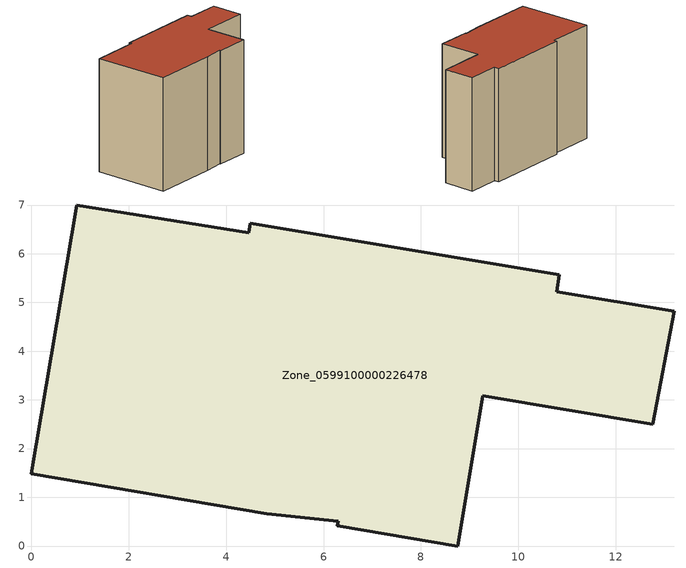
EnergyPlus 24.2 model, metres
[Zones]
Zone_0599100000226478
 floor ground (C_G): 4.83,0.66 0,1.48 0.93,7 4.47,6.43 4.5,6.63 10.84,5.57 10.78,5.22 13.2,4.82 12.76,2.5 9.27,3.09 8.75,0 6.29,0.42 6.3,0.51 z0
 wall outside (C_F): 10.78,5.22 10.84,5.57 4.5,6.63 4.47,6.43 0.93,7 0,1.48 4.83,0.66 6.3,0.51 6.29,0.42 8.75,0 9.27,3.09 12.76,2.5 13.2,4.82 10.78,5.22 z0:8.39
 roof outside (C_R): 0,1.48 4.83,0.66 6.3,0.51 6.29,0.42 8.75,0 9.27,3.09 12.76,2.5 13.2,4.82 10.78,5.22 10.84,5.57 4.5,6.63 4.47,6.43 0.93,7 z8.39
[BUILDING]
Pand.0599100000226478: North Axis=0; Terrain=City; Loads Convergence Tolerance Value=0.04; Temperature Convergence Tolerance Value=0.4; Solar Distribution=FullExterior; Maximum Number of Warmup Days=25; Minimum Number of Warmup Days=1
[Site:Location]
Rotterdam.The.Hague.AP_ZH_NLD Design_Conditions: Latitude=51.96; Longitude=4.45; Time Zone=1; Elevation=-4.5
[SITE:GROUNDTEMPERATURE:BUILDINGSURFACE]
18, 18, 18, 18, 18, 18, 18, 18, 18, 18, 18, 18
[MATERIAL] Thermal Absorptance=0.9; Solar Absorptance=0.7; Visible Absorptance=0.7
Name | Roughness | Thickness | Conductivity | Density | Specific Heat
G.TC.1975-1991 | MediumSmooth | 0.15 | 0.288461 | 540 | 1210
F.TC.1975-1991 | Rough | 0.3 | 0.230769 | 1920 | 840
R.TC.1975-1991 | MediumRough | 0.2 | 0.153846 | 1500 | 1000
[CONSTRUCTION]
C_G: G.TC.1975-1991
C_F: F.TC.1975-1991
C_R: R.TC.1975-1991
[ZONE]
Zone_0599100000226478: Type=1; Multiplier=1; Ceiling Height=Autocalculate; Volume=Autocalculate; Floor Area=autocalculate; Part of Total Floor Area=Yes
[ZONEINFILTRATION:DESIGNFLOWRATE]
Infil_Zone_0599100000226478: Zone or ZoneList or Space or SpaceList=Zone_0599100000226478; Schedule=AlwaysOn; Design Flow Rate Calculation Method=Flow/Area; Flow Rate per Floor Area=0.003; Constant Term Coefficient=1; Temperature Term Coefficient=0; Velocity Term Coefficient=0; Velocity Squared Term Coefficient=0
[HVACTEMPLATE:ZONE:IDEALLOADSAIRSYSTEM]
Zone_0599100000226478: Maximum Heating Supply Air Temperature=50; Minimum Cooling Supply Air Temperature=13; Maximum Heating Supply Air Humidity Ratio=0.0156; Minimum Cooling Supply Air Humidity Ratio=0.0077; Heating Limit=NoLimit; Cooling Limit=NoLimit; Dehumidification Control Type=ConstantSensibleHeatRatio; Cooling Sensible Heat Ratio=0.7; Dehumidification Setpoint=60; Humidification Control Type=None; Humidification Setpoint=30; Outdoor Air Method=None; Outdoor Air Flow Rate per Person=0.00944; Outdoor Air Flow Rate per Zone Floor Area=0; Outdoor Air Flow Rate per Zone=0; Demand Controlled Ventilation Type=None; Outdoor Air Economizer Type=NoEconomizer; Heat Recovery Type=None; Sensible Heat Recovery Effectiveness=0.7; Latent Heat Recovery Effectiveness=0.65
[ZONECONTROL:THERMOSTAT]
ThermostatControl_Zone_0599100000226478: Zone or ZoneList=Zone_0599100000226478; Control Type Schedule=DualSetpointControlType; Control 1=Thermostat_Zone_0599100000226478; Temperature Difference Between Cutout And Setpoint=0
[THERMOSTATSETPOINT:DUALSETPOINT]
Thermostat_Zone_0599100000226478: Heating Setpoint Temperature Schedule=HeatingSetpoint_Zone_0599100000226478; Cooling Setpoint Temperature Schedule=CoolingSetpoint_Zone_0599100000226478
[SCHEDULE:COMPACT]
HeatingSetpoint_Zone_0599100000226478: Through: 12/31, For: AllDays, Until: 24:00, 21
CoolingSetpoint_Zone_0599100000226478: Through: 12/31, For: AllDays, Until: 24:00, 24
DualSetpointControlType: Through: 12/31, For: AllDays, Until: 24:00, 4
AlwaysOn: Through: 12/31, For: AllDays, Until: 24:00, 1
